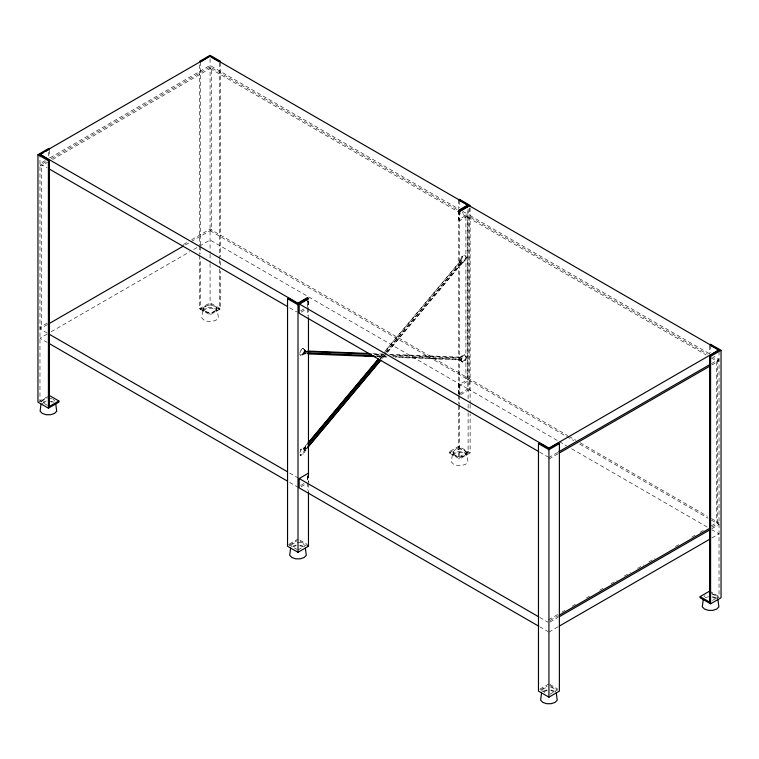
<?xml version="1.0" encoding="UTF-8"?>
<svg xmlns="http://www.w3.org/2000/svg" width="759" height="759" viewBox="0 0 759 759"><rect width="100%" height="100%" fill="white"/><g stroke="black" fill="none" stroke-linecap="round" stroke-linejoin="round"><path stroke-width="0.57" stroke-dasharray="3.79 2.85" d="M306.057 449.527L303.486 454.034L300.792 455.485L300.118 455.096L302.813 453.645C305.289 450.77 303.344 446.444 306.987 444.271M385.411 352.394L461.823 261.381L461.377 263.961L382.441 358.239M461.377 263.961L465.153 260.935L466.567 257.472L464.622 255.071L461.927 256.533L460.352 259.739L459.442 262.424L461.377 263.961L461.823 261.381M387.09 352.432L461.463 263.591L460.552 262.642L461.026 260.128L462.601 256.921L465.295 255.46M460.352 259.739L462.62 262.642L460.352 259.739L459.442 262.424L385.069 351.265M299.833 353.049L300.782 350.44L303.477 348.779L306.551 351.55L302.803 348.39L300.109 350.051L300.782 350.44M305.592 353.485L300.943 355.734L300.27 355.345L302.803 354.121L304.387 349.776L306.124 352.043M305.545 350.971L302.803 354.121L303.477 354.51L305.061 350.165M462.611 362.166L460.352 360.402L461.937 356.047L464.47 354.823L466.567 357.034L465.305 360.506L462.611 362.166L459.537 359.396L459.442 357.973L461.937 356.047L462.611 356.436L465.144 355.212M461.937 361.777L464.631 360.117L465.893 356.645L464.47 354.823M299.871 452.62L300.943 450.021L305.725 447.573L304.71 446.994L302.794 447.924L300.26 449.632L300.943 450.021M385.989 352.214L460.362 263.373L464.47 260.536L465.893 257.073L464.622 255.071M304.387 450.429L305.535 448.303L304.625 447.355L302.794 447.924L305.061 450.818L302.794 447.924M303.591 449.176L307.661 443.73M389.452 354.311L460.362 357.128L461.814 358.618L460.542 359.975L395.543 357.394M379.851 357.242L384.405 351.806M385.164 350.905L459.537 262.064L460.552 262.642M379.756 357.612L384.31 352.167M380.098 358.741L384.652 353.296M380.676 358.561L385.23 353.115M381.777 358.779L386.331 353.343M392.925 356.407L461.463 359.14L461.377 357.717L462.611 356.436L461.026 360.791L460.542 359.975L461.814 358.618M41.954 404.262L43.69 402.536L46.678 401.539M203.621 310.924L205.347 309.198L208.345 308.201L211.808 308.201L214.797 309.198L216.533 310.924M453.208 455.03L454.935 453.294L457.933 452.298L461.387 452.298L464.385 453.294L466.121 455.03M461.14 260.992L459.442 262.424L461.937 262.253M461.937 356.047L459.442 357.973L390.894 355.24M45.094 160.68L39.971 163.64L47.134 167.777M50.217 157.72L210.072 65.435L458.721 208.981M46.119 161.648L39.971 165.196L41.328 165.974L47.475 162.426M51.242 158.688L210.072 66.991L457.013 209.56M52.599 159.475L211.429 67.769L211.429 229.892L184.503 245.432M47.143 323.182L39.971 327.319L41.328 328.097L41.328 165.974M183.431 244.493L187.53 242.13M191.629 239.759L210.072 229.114L467.25 377.593L467.25 215.471L462.136 212.52M47.466 324.558L39.971 328.875L47.134 333.011M47.143 334.093L39.971 338.229L47.134 342.366M51.242 331.721L189.579 251.855M193.678 249.493L210.072 240.024L467.923 388.893L467.923 217.416L469.271 216.638L707.407 354.13M38.899 401.596L47.532 396.615M199.617 255.527L199.617 308.809L210.072 302.765L220.537 308.809L220.537 270.916M40.92 401.596L47.532 397.782M219.522 269.151L219.522 309.397L210.072 303.942L200.623 309.397L200.623 258.496M200.623 308.23L210.072 313.685L219.522 308.23M199.617 308.809L210.072 314.852L220.537 308.809M300.659 310.867L304.444 308.685M458.474 210.404L458.474 219.759L467.923 214.304L467.923 208.459M210.072 68.547L465.903 216.249L467.25 215.471M301.067 312.196L305.792 309.473M458.474 219.759L459.821 220.537L469.271 215.082L709.817 353.96M467.25 377.593L465.903 378.371L465.903 216.249M458.474 394.348L458.474 384.993L469.271 378.76L567.817 435.657M458.474 384.993L459.821 385.781L469.271 380.316L469.271 389.671L558.33 441.083M300.659 485.466L304.444 483.284M459.423 393.807L467.923 388.893M301.067 486.785L305.792 484.062M460.77 394.585L469.271 389.671M289.492 543.947L298.002 539.032M470.125 452.905L459.66 458.948L449.195 452.905L449.195 451.738L458.645 446.283L470.125 452.905L470.125 413.835M289.435 545.142L297.054 540.75M449.195 452.905L459.66 446.871M298.002 549.943L306.503 545.038L298.002 540.199M468.104 451.738L458.645 457.193L449.195 451.738M468.104 412.659L468.104 452.905L458.645 458.36L458.645 404.841M548.596 457.668L558.15 452.155M711.525 363.599L719.029 359.273L713.906 356.322M548.928 459.043L558.15 453.711M711.857 364.975L719.029 360.829L712.54 357.091M548.596 619.79L557.799 614.477M561.897 612.115L564.962 610.34M572.125 606.213L576.214 603.851M586.441 597.94L589.506 596.176M599.733 590.265L603.822 587.902M610.986 583.775L617.124 580.227M624.278 576.09L630.416 572.552M637.579 568.415L643.708 564.876M648.822 561.926L654.96 558.377M675.415 546.575L679.504 544.212M691.781 537.125L695.87 534.763M699.959 532.401L704.048 530.038M711.211 525.902L717.672 522.173L717.672 360.051M549.952 620.568L558.15 615.834M711.857 527.097L719.029 522.951L711.515 518.615M549.952 622.124L558.15 617.39M711.857 528.653L719.029 524.516L709.143 518.805M548.928 632.067L558.15 626.744M711.857 538.008L719.029 533.862L711.857 529.725M548.928 683.906L539.478 689.362L547.03 693.726M540.361 690.016L547.03 686.164M549.867 694.267L557.429 689.903M712.407 600.426L718.08 597.153M302.803 354.121L304.71 353.229L305.725 353.817L303.477 354.51M304.264 449.565L305.849 448.873M43.016 402.147L46.432 401.008M292.604 546.243L296.019 545.104M293.278 546.632L296.266 545.636M705.187 597.779L708.612 596.64M543.529 691.117L546.945 689.969M544.203 691.506L547.192 690.5M303.6 351.948L306.987 351.901M372.906 353.647L383.542 354.073M375.098 354.282L383.371 354.614M390.468 354.889L461.377 357.717M374.348 354.586L384.984 355.003M376.379 355.753L385.828 356.132M376.806 356.104L386.265 356.474M395.714 356.853L459.537 359.396L460.542 359.975M376.635 356.635L388.456 357.109M303.477 448.313L305.583 448.455M461.14 358.229L459.442 357.973L460.352 360.402M304.274 352.337L305.858 352.764M712.568 596.64L715.984 597.779M712.321 597.172L715.31 598.168M51.242 401.293L53.813 402.147M50.141 401.539L52.143 402.204M299.976 545.104L303.401 546.243M299.729 545.636L302.727 546.632M550.901 689.969L554.326 691.117L556.3 693.09M550.654 690.5L553.653 691.506L554.801 692.654M462.81 211.353L467.923 214.304M467.923 217.416L706.06 354.908M711.192 357.868L716.325 360.829L716.325 522.951M465.893 257.073L466.567 257.472M461.927 256.533L462.601 256.921M464.47 260.536L465.153 260.935M465.893 356.645L466.567 357.034M464.631 360.117L465.305 360.506M568.842 436.245L576.024 440.391M580.132 442.763L707.407 516.243M210.072 230.67L573.681 440.599M579.81 444.138L708.109 518.217M559.345 441.681L566.518 445.818M571.631 448.768L707.768 527.363M289.644 307.784L296.797 311.921M539.715 452.165L547.903 456.89M302.803 348.39L303.477 348.779M709.58 591.157L719.143 596.678M458.645 447.449L468.104 452.905M711.468 593.415L719.029 597.779M302.813 453.645L303.486 454.034M289.644 473.018L297.822 477.743M539.715 617.399L547.903 622.124M289.644 482.373L297.822 487.098M539.715 626.754L547.903 631.479M299.89 540.123L307.452 544.488M549.867 684.447L557.429 688.811M549.867 685.614L557.429 689.978M47.532 405.344L39.971 400.98L39.971 155.794M288.553 544.488L297.054 549.402M299.52 353.922L300.943 355.734M299.947 454.148L300.792 455.485M304.387 349.776L304.71 353.229M719.029 351.426L719.029 596.612M717.046 596.783L717.046 598.86M710.585 345.449L710.585 352.555M709.58 346.038L709.58 354.33M470.125 207.805L470.125 403.181M470.125 404.357L470.125 412.649M469.271 208.07L469.271 215.082M469.271 216.638L469.271 378.76M468.104 208.991L468.104 399.632M468.104 404.376L468.104 411.482M466.121 451.909L466.121 457.022M459.821 211.182L459.821 220.537M459.821 385.781L459.821 395.126M459.66 200.585L459.66 207.691M459.66 211.476L459.66 395.012M459.66 395.951L459.66 404.481M459.66 405.429L459.66 458.948M458.645 199.987L458.645 208.27M458.645 210.898L458.645 394.177M458.645 395.363L458.645 403.655M453.208 451.909L453.208 457.022M308.628 300.82L308.628 307.831M308.628 474.242L308.628 482.42M308.467 301.143L308.467 307.063M308.467 308.249L308.467 316.531M308.467 474.014L308.467 482.307M308.467 483.492L308.467 490.589M307.452 298.192L307.452 307.661M307.452 308.847L307.452 315.953M307.452 475.808L307.452 481.728M307.452 482.914L307.452 490.02M307.272 301.209L307.272 305.886M307.272 475.798L307.272 480.475M220.537 62.523L220.537 256.713M220.537 261.447L220.537 266.181M219.522 63.111L219.522 258.496M219.522 259.673L219.522 267.965M216.533 307.812L216.533 312.926M210.072 58.709L210.072 253.051M210.072 254.227L210.072 262.519M210.072 263.696L210.072 303.942M210.072 313.685L210.072 314.852M203.621 307.812L203.621 312.926M200.623 61.925L200.623 245.47M200.623 246.647L200.623 253.753M199.617 64.895L199.617 244.872M199.617 246.058L199.617 254.341M49.42 150.405L49.42 157.511M48.415 152.189L48.415 156.923M704.134 596.783A6.679 3.861 0 0 1 705.12 595.559M712.321 594.05A6.679 3.861 0 0 1 717.046 598.775M542.467 690.111A6.679 3.861 0 0 1 547.192 687.388M550.654 687.388A6.679 3.861 0 0 1 555.379 692.113M291.541 545.247A6.679 3.861 0 0 1 298.002 542.381A6.679 3.861 0 0 1 304.454 545.247M41.954 401.15A6.679 3.861 0 0 1 46.678 398.418M50.141 398.418A6.679 3.861 0 0 1 52.257 398.987M53.139 399.414A6.679 3.861 0 0 1 54.866 401.15M202.7 310.782L201.78 317.888L204 320.108L207.852 321.399L212.302 321.399L216.154 320.108L218.374 317.888L217.453 310.782L215.471 308.809L212.055 307.67L208.099 307.67L204.674 308.809L202.7 310.782M452.288 454.888L451.368 461.984L453.588 464.204L457.44 465.495L461.889 465.495L465.741 464.204L467.961 461.984L467.041 454.888L465.058 452.905L461.643 451.766L457.686 451.766L454.262 452.905L452.288 454.888M454.935 455.637A6.679 3.861 0 0 0 466.121 453.91A6.679 3.861 0 0 0 457.933 449.186A6.679 3.861 0 0 0 454.935 455.637M205.347 311.541A6.679 3.861 0 0 0 216.533 309.805A6.679 3.861 0 0 0 208.345 305.08A6.679 3.861 0 0 0 205.347 311.541"/><path stroke-width="1.14" d="M41.033 404.12L40.113 411.226L42.333 413.446L46.185 414.727L50.635 414.727L54.487 413.446L56.707 411.226L55.786 404.12M290.621 548.216L289.701 555.322L291.921 557.542L295.773 558.833L300.222 558.833L304.074 557.542L306.294 555.322L305.374 548.216M541.546 693.09L540.626 700.187L542.846 702.417L546.698 703.697L551.148 703.697L555 702.417L557.22 700.187L556.3 693.09M703.214 599.752L702.293 606.858L704.513 609.079L708.365 610.359L712.815 610.359L716.667 609.079L718.887 606.858L717.967 599.752M307.746 443.36L378.333 359.064M308.42 442.82L378.238 359.424M308.002 444.859L379.339 359.643M306.645 448.522L380.259 360.591M308.069 447.07L380.923 360.051M49.42 395.524L58.879 400.98L58.879 402.147L48.415 408.181L37.95 402.147L37.95 154.675L48.415 148.641L49.42 149.219L45.644 151.402M49.42 407.602L49.42 160.13L39.971 154.286L210.072 56.081L467.923 204.949L458.474 210.404L459.821 211.182L469.271 205.727L719.029 349.918L709.58 355.762L709.58 603.234M39.971 154.675L43.756 152.493M37.95 154.675L48.415 160.718L49.42 160.13M48.481 323.97L183.488 246.02M49.42 406.435L58.879 400.98M287.538 298.771L288.553 298.192L298.002 303.647L307.452 298.192L308.467 298.771L298.002 304.814L287.538 298.771L287.538 546.243L298.002 552.286L308.467 546.243L308.467 491.775M538.691 451.567L299.179 313.287L299.179 303.932L308.628 298.477L307.272 297.699L297.822 303.154L39.971 154.286M538.691 626.166L299.179 487.876L299.179 478.531L308.628 473.075M538.463 443.645L539.478 443.057L548.928 448.512L558.377 443.057L559.383 443.645L559.383 691.117L548.928 697.151L538.463 691.117L538.463 443.645L548.928 449.689L559.383 443.645M299.179 303.932L548.928 448.123L719.029 349.918M709.58 355.762L710.585 356.351L721.05 350.307L721.05 597.779L710.585 603.822L700.121 597.779L700.121 596.612L709.58 591.157M558.842 451.747L709.807 364.595M559.174 453.123L709.807 366.161M559.174 615.245L709.807 528.273M559.174 616.801L709.807 529.839M559.174 626.156L709.807 539.194M307.907 351.066L369.358 353.514M307.737 351.597L371.559 354.14M306.645 352.982L374.007 355.658M308.258 353.371L311.807 353.514M325.99 354.083L330.715 354.263M344.899 354.832L350.81 355.07M363.808 355.582L369.718 355.819M308.088 353.912L375.458 356.588M721.05 350.307L710.585 344.273L709.58 344.852L719.029 350.307M211.021 57.02L219.522 61.925L220.537 61.346L210.072 55.303L199.617 61.346L200.623 61.925L210.072 56.081M49.183 168.953L287.595 306.598M700.121 596.612L709.58 602.067M49.183 334.197L287.595 471.842M299.179 478.531L538.691 616.811M49.183 343.552L287.595 481.197M307.452 545.655L308.467 546.243M710.585 356.351L710.585 603.822M548.928 449.689L548.928 697.151M308.467 317.717L308.467 474.014M298.002 304.814L298.002 552.286M48.415 160.718L48.415 408.181M459.66 199.399L458.645 199.987L468.104 205.442L458.645 210.898L459.66 211.476L470.125 205.442L459.66 199.399"/></g></svg>
